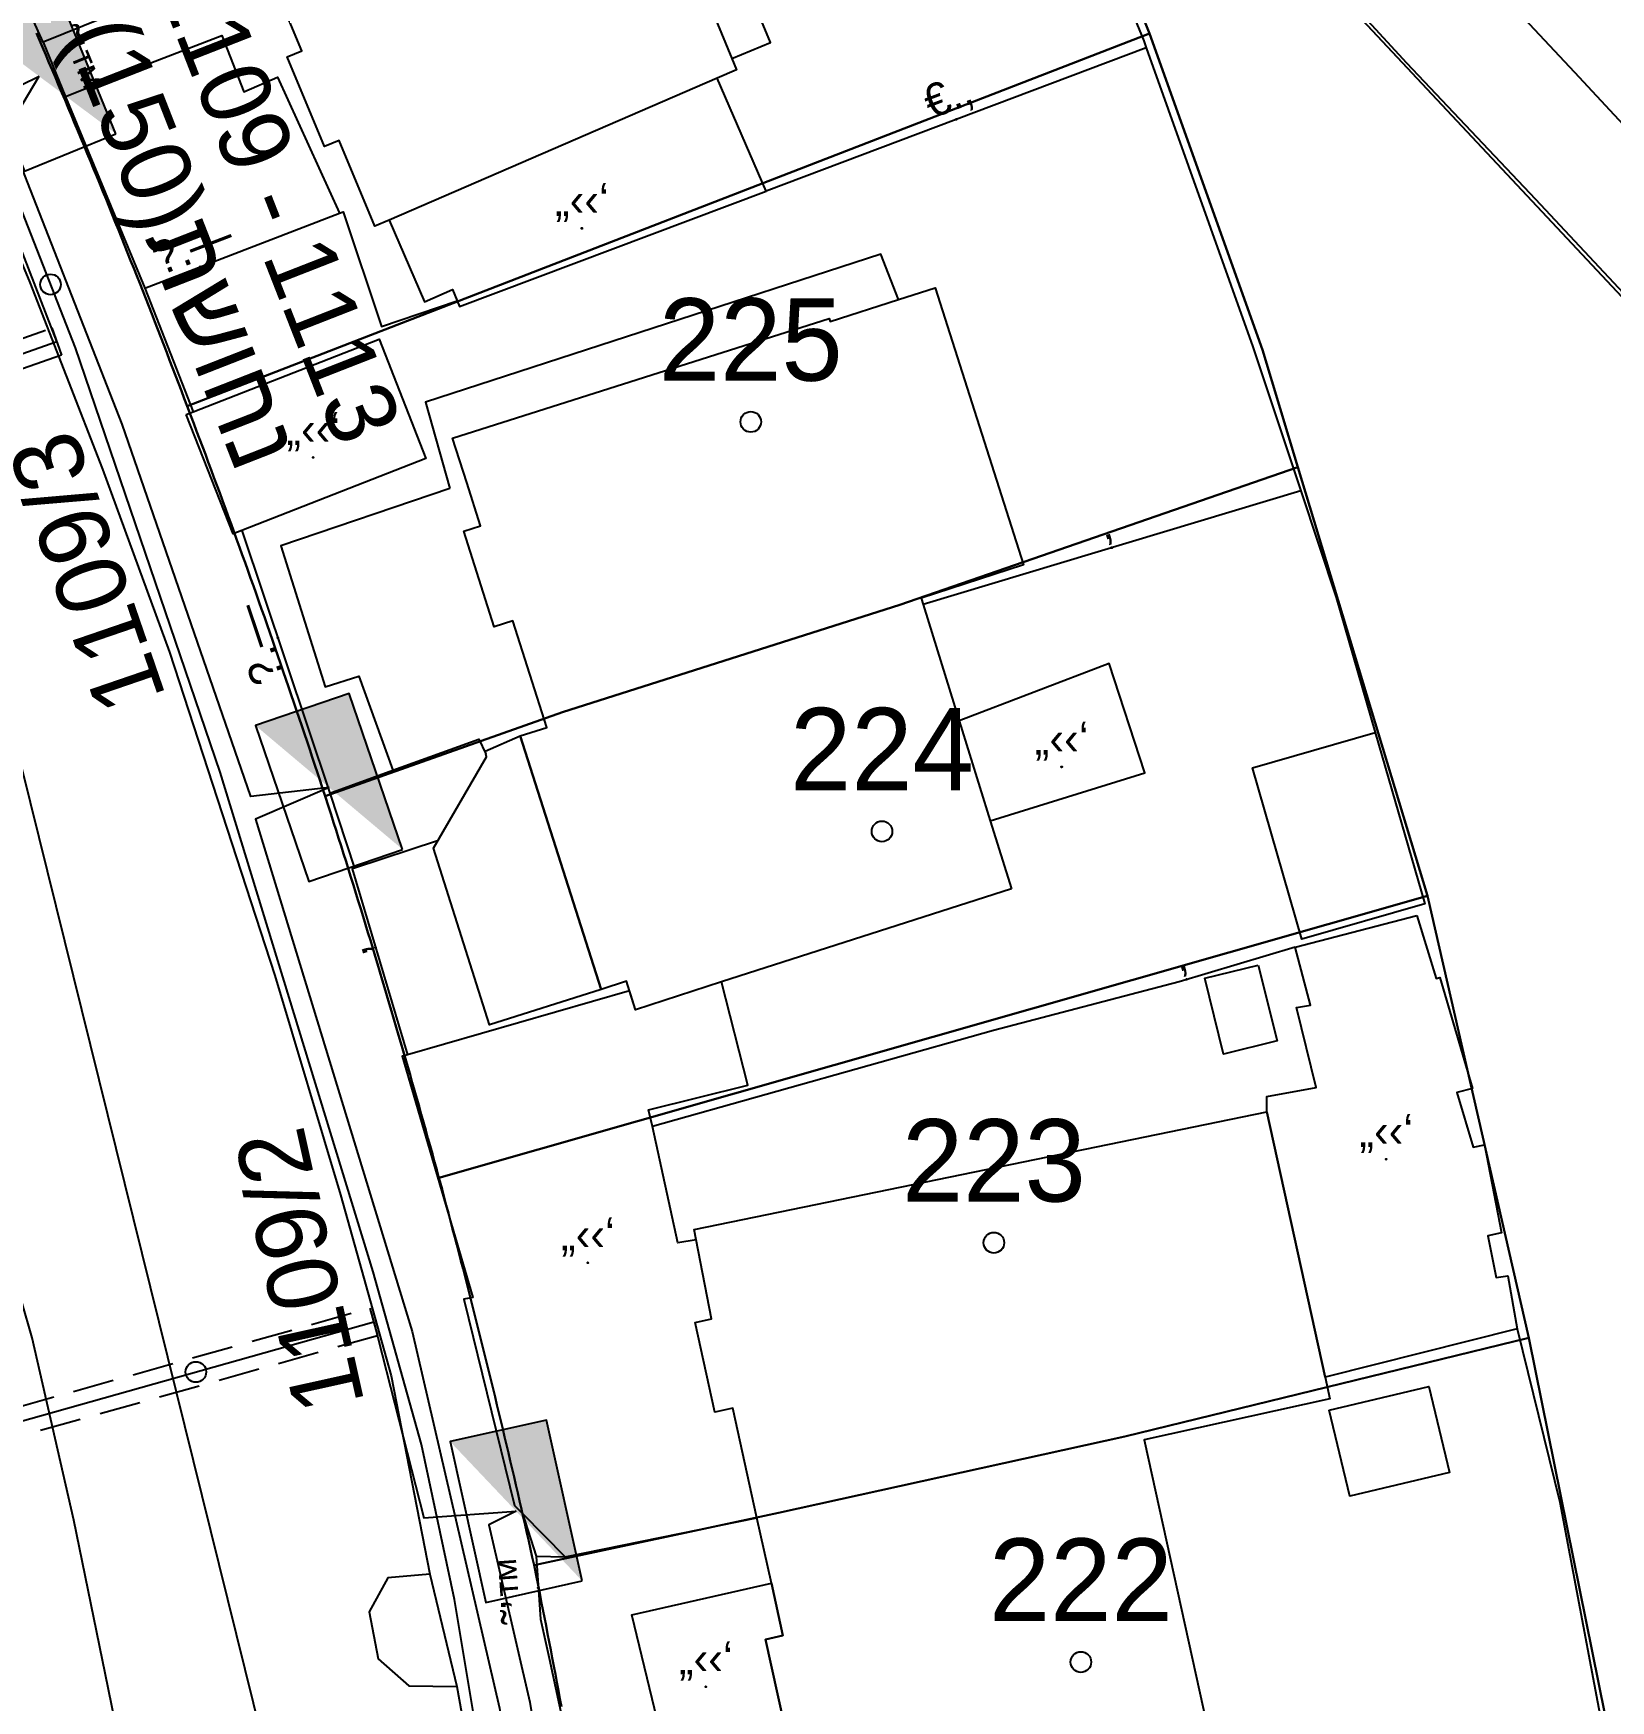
# Model space of a CAD drawing. Header units: metres. Extents: x 218299 to 220222, y 572714 to 574340.
# Drawn here: x 219049.04 to 219087.32, y 573657.87 to 573698.35 of the extents above; entities that cross this region are included whole.
import ezdxf
from ezdxf.enums import TextEntityAlignment as Align

# ---------------------------------------------------------------- set-up
doc = ezdxf.new("R2010")
doc.units = ezdxf.units.M
doc.header["$MEASUREMENT"] = 0
doc.linetypes.add('DASH15', pattern=[1.5, 1, -0.5])
for name, color, linetype in [('1602', 44, 'Continuous'), ('1603', 44, 'Continuous'), ('6091', 102, 'CABLEUNDEXIST03'), ('6151', 102, 'CABLEUNDEXIST03'), ('6261', 7, 'Continuous'), ('6701', 7, 'DASH15'), ('6911', 3, 'Continuous'), ('6916', 7, 'Continuous'), ('A_POINTS', 2, 'Continuous'), ('M2200', 253, 'Continuous'), ('M2207', 253, 'Continuous'), ('M2401', 7, 'Continuous'), ('M2404', 7, 'Continuous'), ('M2407', 253, 'Continuous'), ('M2408', 253, 'Continuous'), ('M2420', 253, 'Continuous'), ('M2601', 253, 'Continuous'), ('M2602', 253, 'Continuous'), ('M2605', 253, 'Continuous'), ('M2612', 253, 'Continuous')]:
    doc.layers.add(name, color=color, linetype=linetype)
doc.styles.add('HEBTXT', font='HEBTXT')
doc.styles.add('MAVAT_HEBTXT', font='HEBTXT')
doc.linetypes.add('CABLEUNDEXIST03', pattern='A,3.5,[222,elecad.shx,S=0.01,R=0,X=0,Y=0],1.5', length=5)

# ---------------------------------------------------------------- blocks, each defined once
blk = doc.blocks.new('6261')
blk.add_lwpolyline([(-2, -1.2), (2, -1.2), (2, 1.2), (-2, 1.2)], close=True)
at = {"color": 0}
blk.add_solid([(2, 1.2), (-2, -1.2), (2, -1.2)], dxfattribs=at)
at = {"color": 0, "style": 'HEBTXT'}
blk.add_attdef('PIL_NAME', (2.689, 2.418), '', height=1.7, dxfattribs=at)
at = {"style": 'HEBTXT'}
blk.add_attdef('CAMUT_MONIM', (2.489, 0.218), '', height=1.7, dxfattribs=at)
at = {"color": 0, "style": 'HEBTXT', "flags": 1}
for tag, p in [('TYPE', (2.585, -1.773)), ('MAP_TYPE', (2.689, -3.782))]:
    blk.add_attdef(tag, p, '', height=1.7, dxfattribs=at)
blk = doc.blocks.new('6911')
at = {"layer": 'A_POINTS'}
blk.add_circle((0, 0), 0.25, dxfattribs=at)
at = {"color": 0, "style": 'HEBTXT', "flags": 1}
blk.add_attdef('CODE', (-2.918, 6.399), '', height=1.7, dxfattribs=at)
at = {"color": 0, "style": 'HEBTXT'}
for tag, p in [('PATH', (0.169, 4.708)), ('HTCH', (0.169, 2.708))]:
    blk.add_attdef(tag, text='', height=1.7, dxfattribs=at).set_placement(p, align=Align.MIDDLE_CENTER)
blk = doc.blocks.new('6916')
at = {"layer": 'A_POINTS'}
blk.add_circle((0, 0), 0.25, dxfattribs=at)
at = {"color": 0, "style": 'HEBTXT'}
for tag, p in [('HTCH', (0.006, 3.527)), ('PIPE', (0.049, 1.33))]:
    blk.add_attdef(tag, text='', height=1.7, dxfattribs=at).set_placement(p, align=Align.MIDDLE_CENTER)
blk = doc.blocks.new('1603')
at = {"layer": 'A_POINTS'}
blk.add_circle((0, 0), 0.25, dxfattribs=at)
at = {"color": 0, "style": 'HEBTXT'}
blk.add_attdef('PARCEL_NUM', text='', height=2, dxfattribs=at).set_placement((0, 1), align=Align.CENTER)
at = {"color": 0, "style": 'HEBTXT', "flags": 1}
blk.add_attdef('LOT_NUM', text='', height=2, dxfattribs=at).set_placement((0, -2.5), align=Align.CENTER)
blk = doc.blocks.new('M2601')
blk.add_circle((0, 0), 0.025)
at = {"style": 'MAVAT_HEBTXT'}
blk.add_attdef('NAME', text='', height=0.8, dxfattribs=at).set_placement((0, 1.592), align=Align.MIDDLE)
blk = doc.blocks.new('M2602')
blk.add_circle((0, 0), 0.025)
at = {"style": 'MAVAT_HEBTXT'}
blk.add_attdef('NAME', text='', height=0.8, dxfattribs=at).set_placement((0, 1.592), align=Align.MIDDLE)
blk = doc.blocks.new('M2605')
blk.add_circle((0, 0), 0.025)
at = {"style": 'MAVAT_HEBTXT'}
blk.add_attdef('NAME', text='', height=0.8, dxfattribs=at).set_placement((0, 1.592), align=Align.MIDDLE)
blk = doc.blocks.new('M2612')
blk.add_circle((0, 0), 0.025)
at = {"style": 'MAVAT_HEBTXT'}
blk.add_attdef('NAME', text='', height=0.8, dxfattribs=at).set_placement((0, 1.592), align=Align.MIDDLE)
blk = doc.blocks.new('M2207')
blk.add_circle((0, 0), 0.025)
at = {"style": 'MAVAT_HEBTXT'}
blk.add_attdef('NAME', text='', height=0.8, dxfattribs=at).set_placement((0, 1.592), align=Align.MIDDLE)
blk = doc.blocks.new('111')
at = {"layer": 'M2200'}
for points in [[(219060.589, 573710.834, 580.545), (219062.134, 573707.09, 580.511), (219063.341, 573704.165, 580.485), (219064.292, 573701.861, 580.464), (219065.99, 573697.746, 580.427), (219066.105, 573697.468, 580.425), (219065.638, 573697.266, 580.425), (219057.671, 573693.823, 580.425), (219057.671, 573693.823, 580.425), (219057.321, 573693.672, 580.425), (219056.455, 573695.756, 580.305), (219056.1, 573695.609, 580.305), (219055.196, 573697.783, 580.425), (219055.554, 573697.932, 580.425), (219054.575, 573700.287, 580.425), (219053.525, 573702.812, 580.425), (219053.123, 573702.645, 580.305), (219052.184, 573704.903, 580.425), (219052.539, 573705.05, 580.425), (219051.708, 573707.062, 580.425), (219052.328, 573707.325, 580.433), (219060.106, 573710.629, 580.538)], [(219072.779, 573677.584, 580.185), (219065.743, 573675.322, 580.37), (219063.654, 573674.65, 580.425), (219063.654, 573674.65, 580.425), (219063.538, 573675.013, 580.425), (219063.509, 573675.107, 580.425), (219063.434, 573675.34, 580.425), (219062.815, 573675.143, 580.425), (219062.815, 573675.143, 580.425), (219060.856, 573681.295, 580.305), (219061.5, 573681.5, 580.305), (219060.676, 573684.089, 580.425), (219060.222, 573683.944, 580.425), (219059.481, 573686.271, 580.305), (219059.888, 573686.401, 580.425), (219059.554, 573687.448, 580.425), (219059.212, 573688.522, 580.425), (219068.355, 573691.433, 580.425), (219068.378, 573691.361, 580.425), (219070.035, 573691.889, 580.035), (219070.928, 573692.173, 579.825), (219073.068, 573685.451, 579.825), (219070.583, 573684.641, 580.185), (219070.632, 573684.485, 580.185), (219071.511, 573681.659, 580.185), (219072.265, 573679.235, 580.185)], [(219081.611, 573681.383, 580.665), (219081.611, 573681.383, 580.665), (219082.811, 573677.221, 580.665), (219079.828, 573676.361, 580.665), (219078.628, 573680.523, 580.665), (219081.611, 573681.383, 580.665)]]:
    blk.add_polyline3d(points, close=True, dxfattribs=at)
blk.add_polyline3d([(219067.254, 573657.344, 580.065), (219066.81, 573659.361, 580.065), (219066.81, 573659.361, 580.065), (219067.231, 573659.453, 580.065), (219067.231, 573659.453, 580.065), (219066.95, 573660.728, 580.065), (219066.601, 573662.315, 580.065), (219066.015, 573664.976, 580.065), (219066.015, 573664.976, 580.065), (219065.576, 573664.88, 580.065), (219065.576, 573664.88, 580.065), (219065.098, 573667.055, 580.065), (219065.098, 573667.055, 580.065), (219065.493, 573667.142, 580.065), (219065.493, 573667.142, 580.065), (219065.123, 573669.062, 580.065), (219065.075, 573669.311, 580.065), (219078.977, 573672.166, 580.785), (219078.977, 573672.166, 580.785), (219080.394, 573665.73, 580.896), (219080.51, 573665.201, 580.905), (219076, 573664.209, 580.905), (219077.531, 573657.253, 579.945)], dxfattribs=at)
at = {"layer": 'M2207'}
for points in [[(219064.292, 573701.861, 580.133), (219065.99, 573697.746, 579.683), (219066.926, 573698.133, 579.593), (219066.288, 573699.681, 579.953), (219067.355, 573700.121, 579.683), (219066.296, 573702.688, 579.593)], [(219065.638, 573697.266, 580.313), (219057.671, 573693.823, 580.403), (219058.527, 573691.84, 580.403), (219059.206, 573692.134, 580.403), (219059.32, 573691.859, 579.981), (219059.376, 573691.724, 579.773), (219066.822, 573694.526, 579.683), (219066.822, 573694.526, 579.683)], [(219052.748, 573689.099, 579.465), (219052.914, 573689.163, 579.473), (219057.428, 573690.931, 579.705), (219058.562, 573688.034, 579.705), (219054.097, 573686.287, 579.476), (219053.882, 573686.202, 579.465), (219053.882, 573686.202, 579.465), (219052.748, 573689.099, 579.465)], [(219071.511, 573681.659, 579.945), (219072.265, 573679.235, 580.065), (219076.018, 573680.403, 579.225), (219075.152, 573683.055, 579.105)], [(219060.856, 573681.295, 580.305), (219062.815, 573675.143, 580.305), (219060.11, 573674.282, 579.825), (219058.745, 573678.571, 579.825), (219060.033, 573680.789, 580.305), (219060.018, 573680.858, 580.305), (219060.003, 573680.928, 580.305)], [(219082.62, 573676.94, 579.465), (219083.086, 573675.406, 580.425), (219083.176, 573675.433, 580.425), (219083.968, 573672.737, 579.825), (219083.593, 573672.643, 579.825), (219083.988, 573671.309, 579.705), (219084.261, 573671.371, 579.705), (219084.67, 573669.228, 579.705), (219084.341, 573669.159, 579.705), (219084.548, 573668.145, 579.705), (219084.83, 573668.186, 579.705), (219085.054, 573666.899, 579.585), (219085.054, 573666.899, 579.585), (219080.394, 573665.73, 580.785), (219078.977, 573672.166, 580.425), (219078.977, 573672.538, 580.425), (219080.172, 573672.763, 580.185), (219079.694, 573674.699, 580.425), (219080.037, 573674.759, 580.425), (219079.666, 573676.17, 579.465), (219079.666, 573676.17, 579.465)], [(219078.769, 573675.734, 579.225), (219079.225, 573673.895, 579.225), (219077.925, 573673.572, 579.225), (219077.469, 573675.411, 579.225), (219078.769, 573675.734, 579.225)], [(219065.743, 573675.322, 580.305), (219063.654, 573674.65, 580.305), (219063.509, 573675.107, 580.305), (219058.116, 573673.557, 579.133), (219057.986, 573673.519, 579.105), (219057.986, 573673.519, 579.105), (219059.705, 573667.658, 580.065), (219059.488, 573667.62, 579.945), (219060.715, 573662.614, 579.945), (219060.907, 573662.419, 579.945), (219061.945, 573661.362, 579.945), (219061.945, 573661.362, 579.945), (219066.601, 573662.315, 579.945), (219066.015, 573664.976, 579.945), (219065.576, 573664.88, 579.945), (219065.098, 573667.055, 579.945), (219065.493, 573667.142, 579.945), (219065.123, 573669.062, 579.945), (219064.683, 573668.989, 579.945), (219064.061, 573671.814, 580.154), (219063.971, 573672.221, 580.185), (219066.378, 573672.814, 580.185)], [(219080.493, 573664.927, 578.865), (219082.913, 573665.503, 578.865), (219083.413, 573663.413, 578.745), (219080.992, 573662.838, 578.745), (219080.493, 573664.927, 578.865)], [(219066.95, 573660.728, 579.945), (219067.231, 573659.453, 579.945), (219066.81, 573659.361, 579.945), (219067.254, 573657.344, 579.945), (219067.845, 573657.474, 579.945), (219067.984, 573656.839, 580.065), (219064.482, 573656.141, 579.825), (219063.564, 573659.958, 579.825)]]:
    blk.add_polyline3d(points, close=True, dxfattribs=at)
at = {"layer": 'M2401'}
for points in [[(219051.747, 573653.767, 576.645), (219050.853, 573658.181, 576.885), (219050.014, 573662.255, 576.885), (219049.009, 573666.682, 577.005), (219047.992, 573670.175, 577.005), (219046.555, 573674.465, 577.005), (219045.565, 573677.748, 577.005), (219044.028, 573682.506, 577.245), (219042.397, 573686.94, 577.245), (219040.701, 573691.078, 577.245), (219038.557, 573696.028, 577.245), (219036.654, 573700.484, 577.365)], [(219044.718, 573702.26, 577.485), (219046.987, 573697.019, 577.485), (219048.952, 573692.308, 577.365), (219050.716, 573687.775, 577.365), (219052.342, 573683.33, 577.365), (219054.896, 573675.483, 577.245), (219056.488, 573670.152, 577.125), (219057.722, 573665.759, 577.125), (219058.657, 573660.944, 577.124), (219057.642, 573660.858, 577.124), (219057.19, 573660.033, 577.124), (219057.402, 573658.886, 577.124), (219058.153, 573658.236, 577.124), (219059.317, 573658.218, 577.124), (219060.591, 573651.094, 576.885)], [(219089.979, 573693.606, 575.7), (219086.45, 573697.404, 575.82), (219082.667, 573701.451, 576.06)]]:
    blk.add_polyline3d(points, dxfattribs=at)
at = {"layer": 'M2404'}
for points in [[(219051.747, 573653.767, 576.645), (219050.853, 573658.181, 576.885), (219050.014, 573662.255, 576.885), (219049.009, 573666.682, 577.005), (219047.992, 573670.175, 577.005), (219046.555, 573674.465, 577.005), (219045.565, 573677.748, 577.005), (219044.028, 573682.506, 577.245), (219042.397, 573686.94, 577.245), (219040.701, 573691.078, 577.245), (219038.557, 573696.028, 577.245), (219036.654, 573700.484, 577.365)], [(219044.718, 573702.26, 577.485), (219046.987, 573697.019, 577.485), (219048.952, 573692.308, 577.365), (219050.716, 573687.775, 577.365), (219052.342, 573683.33, 577.365), (219054.896, 573675.483, 577.245), (219056.488, 573670.152, 577.125), (219057.722, 573665.759, 577.125), (219058.657, 573660.944, 577.124), (219057.642, 573660.858, 577.124), (219057.19, 573660.033, 577.124), (219057.402, 573658.886, 577.124), (219058.153, 573658.236, 577.124), (219059.317, 573658.218, 577.124), (219060.591, 573651.094, 576.885)], [(219089.979, 573693.606, 575.7), (219086.45, 573697.404, 575.82), (219082.667, 573701.451, 576.06)]]:
    blk.add_polyline3d(points, dxfattribs=at)
at = {"layer": 'M2407'}
for points in [[(219051.783, 573697.596, 577.793), (219053.608, 573698.303, 577.793), (219054.141, 573696.934, 577.793), (219054.962, 573697.288, 577.793), (219056.466, 573693.985, 577.883)], [(219070.035, 573691.889, 577.568), (219069.607, 573692.99, 577.613), (219058.552, 573689.397, 577.748), (219059.145, 573687.308, 577.875)], [(219059.145, 573687.308, 577.875), (219055.04, 573685.909, 577.793), (219056.119, 573682.489, 577.793), (219056.934, 573682.744, 577.793), (219057.762, 573680.462, 577.793)]]:
    blk.add_polyline3d(points, dxfattribs=at)
at = {"layer": 'M2408'}
for points in [[(219113.213, 573664.37, 574.283), (219110.747, 573667.199, 574.373), (219106.972, 573671.141, 574.643), (219103.118, 573675.344, 574.913), (219098.687, 573680.06, 575.093), (219095.394, 573683.602, 575.273), (219092.384, 573686.788, 575.453), (219088.94, 573690.657, 575.633), (219085.509, 573694.319, 575.993), (219082.379, 573697.628, 575.993), (219078.509, 573701.842, 576.263), (219075.305, 573705.33, 576.443), (219074.064, 573706.529, 576.443), (219073.923, 573706.392, 576.443)], [(219051.74, 573692.171, 577.484), (219052.914, 573689.163, 577.484)], [(219056.229, 573679.908, 577.124), (219056.834, 573678.085, 577.124)], [(219058.657, 573660.944, 577.124), (219059.317, 573658.218, 577.124)]]:
    blk.add_polyline3d(points, dxfattribs=at)
at = {"layer": 'M2420', "linetype": 'Continuous', "lineweight": -3}
blk.add_lwpolyline([(218778.789, 573430.643), (218823.5, 573420), (218850.7, 573416.62), (218872.91, 573416.69), (218902.91, 573421.31), (218924.8, 573428), (218952.3, 573439.38), (218956.3, 573441.88), (218980.91, 573457.81), (218995.09, 573470.88), (219024.2, 573502.19), (219042.09, 573537.19), (219043.91, 573540.62), (219049.7, 573557.12), (219054.59, 573574.81), (219057.41, 573589.69), (219057.5, 573620.62), (219058, 573628.19), (219058.7, 573640.38), (219046.5, 573689.62), (219028.09, 573726.31)], dxfattribs=at)
at = {"layer": 'M2601'}
for points in [[(219049.271, 573698.138, 579.503), (219049.271, 573698.138, 579.503), (219046.202, 573704.913, 579.503)], [(219079.799, 573687.249, 579.323), (219070.632, 573684.485, 579.323)], [(219058.848, 573678.75, 578.873), (219056.834, 573678.085, 578.873), (219056.778, 573678.066, 578.873), (219058.116, 573673.557, 578.873)], [(219079.666, 573676.17, 579.323), (219076.849, 573675.329, 579.053), (219072.344, 573674.148, 578.963), (219064.061, 573671.814, 578.963)], [(219060.907, 573662.419, 579.053), (219061.24, 573661.38, 579.053), (219061.945, 573661.362, 579.053)], [(219061.347, 573659.848, 579.053), (219061.553, 573658.901, 579.021)], [(219061.553, 573658.901, 579.021), (219062.505, 573654.515, 578.873)]]:
    blk.add_polyline3d(points, dxfattribs=at)
at = {"layer": 'M2602'}
for points in [[(219054.575, 573700.287, 579.863), (219054.172, 573700.124, 579.85), (219049.271, 573698.138, 579.683), (219049.271, 573698.138, 579.683)], [(219076.05, 573698.006, 579.323), (219066.822, 573694.526, 579.503)]]:
    blk.add_polyline3d(points, dxfattribs=at)
at = {"layer": 'M2605'}
for points in [[(219058.473, 573713.797, 577.883), (219060.402, 573714.647, 577.883), (219060.427, 573714.658, 577.883), (219064.551, 573716.474, 577.883), (219064.551, 573716.474, 577.883), (219068.699, 573712.014, 577.703), (219072.488, 573707.937, 577.703), (219073.923, 573706.392, 577.703), (219073.923, 573706.392, 577.703), (219072.913, 573705.656, 577.703), (219075.989, 573698.176, 577.703), (219076.05, 573698.006, 577.699), (219078.637, 573690.742, 577.523), (219079.799, 573687.249, 577.523), (219080.661, 573684.661, 577.523), (219081.611, 573681.383, 577.523)], [(219051.783, 573697.596, 577.793), (219049.812, 573696.817, 577.793), (219049.812, 573696.817, 577.793), (219051.74, 573692.171, 577.793), (219056.466, 573693.985, 577.97), (219056.552, 573694.018, 577.973), (219056.552, 573694.018, 577.973), (219057.485, 573691.238, 577.973), (219059.32, 573691.859, 577.973)], [(219054.097, 573686.287, 577.793), (219056.229, 573679.908, 577.793), (219056.229, 573679.908, 577.793), (219057.762, 573680.462, 577.793), (219059.85, 573681.217, 577.793), (219060.018, 573680.858, 577.793)], [(219085.054, 573666.899, 577.163), (219086.09, 573662.694, 577.163), (219087.407, 573655.697, 577.163), (219087.424, 573655.588, 577.163), (219088.85, 573646.571, 577.163), (219089.96, 573636.632, 577.163), (219089.999, 573633.882, 577.163), (219089.999, 573633.882, 577.163), (219084.735, 573633.676, 577.163), (219076.262, 573632.907, 577.163), (219075.836, 573632.872, 577.163), (219074.847, 573632.789, 577.163), (219070.85, 573632.454, 577.163), (219070.366, 573632.414, 577.163), (219070.366, 573632.414, 577.163), (219070.057, 573635.769, 577.343)]]:
    blk.add_polyline3d(points, dxfattribs=at)
at = {"layer": 'M2612'}
for points in [[(219049.271, 573698.138, 578.963), (219049.812, 573696.817, 578.963)], [(219061.24, 573661.38, 579.053), (219061.347, 573659.848, 579.053)]]:
    blk.add_polyline3d(points, dxfattribs=at)
at = {"layer": 'M2207'}
ref = blk.add_blockref('M2207', (219062.35, 573693.621), dxfattribs=dict(at, xscale=0.5, yscale=0.5, zscale=0.5))
ref.add_attrib('NAME', '„‹‹‘', dxfattribs={"layer": '0', "height": 0.8, "style": 'MAVAT_HEBTXT'}).set_placement((219062.35, 573694.246), align=Align.MIDDLE)
ref = blk.add_blockref('M2207', (219055.829, 573688.058), dxfattribs=dict(at, xscale=0.5, yscale=0.5, zscale=0.5))
ref.add_attrib('NAME', '„‹‹‘', dxfattribs={"layer": '0', "height": 0.8, "style": 'MAVAT_HEBTXT'}).set_placement((219055.829, 573688.683), align=Align.MIDDLE)
ref = blk.add_blockref('M2207', (219073.997, 573680.545), dxfattribs=dict(at, xscale=0.5, yscale=0.5, zscale=0.5))
ref.add_attrib('NAME', '„‹‹‘', dxfattribs={"layer": '0', "height": 0.8, "style": 'MAVAT_HEBTXT'}).set_placement((219073.997, 573681.17), align=Align.MIDDLE)
ref = blk.add_blockref('M2207', (219081.875, 573671.018), dxfattribs=dict(at, xscale=0.5, yscale=0.5, zscale=0.5))
ref.add_attrib('NAME', '„‹‹‘', dxfattribs={"layer": '0', "height": 0.8, "style": 'MAVAT_HEBTXT'}).set_placement((219081.875, 573671.643), align=Align.MIDDLE)
ref = blk.add_blockref('M2207', (219062.496, 573668.506), dxfattribs=dict(at, xscale=0.5, yscale=0.5, zscale=0.5))
ref.add_attrib('NAME', '„‹‹‘', dxfattribs={"layer": '0', "height": 0.8, "style": 'MAVAT_HEBTXT'}).set_placement((219062.496, 573669.131), align=Align.MIDDLE)
ref = blk.add_blockref('M2207', (219065.359, 573658.211), dxfattribs=dict(at, xscale=0.5, yscale=0.5, zscale=0.5))
ref.add_attrib('NAME', '„‹‹‘', dxfattribs={"layer": '0', "height": 0.8, "style": 'MAVAT_HEBTXT'}).set_placement((219065.359, 573658.836), align=Align.MIDDLE)
at = {"layer": 'M2601'}
ref = blk.add_blockref('M2601', (219075.215, 573685.867), dxfattribs=dict(at, xscale=0.5, yscale=0.5, zscale=0.5))
ref.add_attrib('NAME', '‚', dxfattribs={"layer": '0', "height": 0.8, "rotation": 16.7802, "style": 'MAVAT_HEBTXT'}).set_placement((219075.057, 573686.394), align=Align.MIDDLE)
ref = blk.add_blockref('M2601', (219057.344, 573676.158), dxfattribs=dict(at, xscale=0.5, yscale=0.5, zscale=0.5))
ref.add_attrib('NAME', '‚', dxfattribs={"layer": '0', "height": 0.8, "rotation": 106.5286, "style": 'MAVAT_HEBTXT'}).set_placement((219056.817, 573676.002), align=Align.MIDDLE)
ref = blk.add_blockref('M2601', (219077.029, 573675.383), dxfattribs=dict(at, xscale=0.5, yscale=0.5, zscale=0.5))
ref.add_attrib('NAME', '‚', dxfattribs={"layer": '0', "height": 0.8, "rotation": 15.7405, "style": 'MAVAT_HEBTXT'}).set_placement((219076.88, 573675.913), align=Align.MIDDLE)
at = {"layer": 'M2602'}
ref = blk.add_blockref('M2602', (219071.436, 573696.266), dxfattribs=dict(at, xscale=0.5, yscale=0.5, zscale=0.5))
ref.add_attrib('NAME', '€.‚', dxfattribs={"layer": '0', "height": 0.8, "rotation": 20.6633, "style": 'MAVAT_HEBTXT'}).set_placement((219071.242, 573696.781), align=Align.MIDDLE)
at = {"layer": 'M2605'}
ref = blk.add_blockref('M2605', (219053.082, 573692.687), dxfattribs=dict(at, xscale=0.5, yscale=0.5, zscale=0.5))
ref.add_attrib('NAME', '\x9a.—', dxfattribs={"layer": '0', "height": 0.8, "rotation": 20.9947, "style": 'MAVAT_HEBTXT'}).set_placement((219052.885, 573693.2), align=Align.MIDDLE)
ref = blk.add_blockref('M2605', (219054.969, 573683.678), dxfattribs=dict(at, xscale=0.5, yscale=0.5, zscale=0.5))
ref.add_attrib('NAME', '\x9a.—', dxfattribs={"layer": '0', "height": 0.8, "rotation": 108.4771, "style": 'MAVAT_HEBTXT'}).set_placement((219054.447, 573683.504), align=Align.MIDDLE)
at = {"layer": 'M2612'}
ref = blk.add_blockref('M2612', (219049.541, 573697.477), dxfattribs=dict(at, xscale=0.5, yscale=0.5, zscale=0.5))
ref.add_attrib('NAME', '˜’™', dxfattribs={"layer": '0', "height": 0.8, "rotation": 292.2568, "style": 'MAVAT_HEBTXT'}).set_placement((219050.05, 573697.686), align=Align.MIDDLE)
ref = blk.add_blockref('M2612', (219061.294, 573660.614), dxfattribs=dict(at, xscale=0.5, yscale=0.5, zscale=0.5))
ref.add_attrib('NAME', '˜’™', dxfattribs={"layer": '0', "height": 0.8, "rotation": 94.0044, "style": 'MAVAT_HEBTXT'}).set_placement((219060.745, 573660.575), align=Align.MIDDLE)

msp = doc.modelspace()

# ---------------------------------------------------------------- linework, layer by layer
at = {"layer": '1602'}
for points in [[(219103.35, 573675.15), (219072.08, 573708.52), (219064.42, 573716.87), (219057.241, 573724.705), (219044.45, 573739.32), (219034.41, 573749.03)], [(219072.08, 573708.52), (219076.13, 573698.35), (219052.77, 573689.3), (219052.6994, 573689.4871), (219052.6285, 573689.6741), (219052.5575, 573689.8611), (219052.4863, 573690.048), (219052.415, 573690.2349), (219052.3434, 573690.4216), (219052.2717, 573690.6083), (219052.1998, 573690.795), (219052.1277, 573690.9815), (219052.0555, 573691.168), (219051.983, 573691.3544), (219051.9104, 573691.5408), (219051.8376, 573691.7271), (219051.7647, 573691.9133), (219051.6915, 573692.0994), (219051.6182, 573692.2855), (219051.5447, 573692.4715), (219051.471, 573692.6574), (219051.3972, 573692.8433), (219051.3231, 573693.0291), (219051.2489, 573693.2148), (219051.1745, 573693.4005), (219051.0999, 573693.586), (219051.0252, 573693.7715), (219050.9503, 573693.957), (219050.8752, 573694.1423), (219050.7999, 573694.3276), (219050.7244, 573694.5128), (219050.6488, 573694.698), (219050.573, 573694.8831), (219050.497, 573695.0681), (219050.4208, 573695.253), (219050.3445, 573695.4379), (219050.268, 573695.6226), (219050.1913, 573695.8073), (219050.1144, 573695.992), (219050.0373, 573696.1765), (219049.9601, 573696.361), (219049.8827, 573696.5455), (219049.8051, 573696.7298), (219049.7274, 573696.9141), (219049.6495, 573697.0982), (219049.5713, 573697.2824), (219049.4931, 573697.4664), (219049.4146, 573697.6504), (219049.336, 573697.8343), (219049.2572, 573698.0181), (219049.11, 573698.36)], [(219049.11, 573698.36), (219049.2572, 573698.0181), (219049.336, 573697.8343), (219049.4146, 573697.6504), (219049.4931, 573697.4664), (219049.5713, 573697.2824), (219049.6495, 573697.0982), (219049.7274, 573696.9141), (219049.8051, 573696.7298), (219049.8827, 573696.5455), (219049.9601, 573696.361), (219050.0373, 573696.1765), (219050.1144, 573695.992), (219050.1913, 573695.8073), (219050.268, 573695.6226), (219050.3445, 573695.4379), (219050.4208, 573695.253), (219050.497, 573695.0681), (219050.573, 573694.8831), (219050.6488, 573694.698), (219050.7244, 573694.5128), (219050.7999, 573694.3276), (219050.8752, 573694.1423), (219050.9503, 573693.957), (219051.0252, 573693.7715), (219051.0999, 573693.586), (219051.1745, 573693.4005), (219051.2489, 573693.2148), (219051.3231, 573693.0291), (219051.3972, 573692.8433), (219051.471, 573692.6574), (219051.5447, 573692.4715), (219051.6182, 573692.2855), (219051.6915, 573692.0994), (219051.7647, 573691.9133), (219051.8376, 573691.7271), (219051.9104, 573691.5408), (219051.983, 573691.3544), (219052.0555, 573691.168), (219052.1277, 573690.9815), (219052.1998, 573690.795), (219052.2717, 573690.6083), (219052.3434, 573690.4216), (219052.415, 573690.2349), (219052.4863, 573690.048), (219052.5575, 573689.8611), (219052.6285, 573689.6741), (219052.6994, 573689.4871), (219052.77, 573689.3), (219052.8575, 573689.07), (219052.9284, 573688.883), (219052.9991, 573688.6959), (219053.0696, 573688.5088), (219053.14, 573688.3216), (219053.2102, 573688.1343), (219053.2802, 573687.947), (219053.35, 573687.7595), (219053.4197, 573687.5721), (219053.4891, 573687.3845), (219053.5584, 573687.1969), (219053.6275, 573687.0092), (219053.6965, 573686.8215), (219053.7652, 573686.6337), (219053.8338, 573686.4458), (219053.9022, 573686.2578), (219053.9704, 573686.0698), (219054.0384, 573685.8818), (219054.1063, 573685.6936), (219054.1739, 573685.5054), (219054.2414, 573685.3171), (219054.3087, 573685.1288), (219054.3759, 573684.9404), (219054.4428, 573684.752), (219054.5096, 573684.5634), (219054.5762, 573684.3748), (219054.6426, 573684.1862), (219054.7088, 573683.9975), (219054.7748, 573683.8087), (219054.8407, 573683.6198), (219054.9064, 573683.4309), (219054.9719, 573683.242), (219055.0372, 573683.0529), (219055.1024, 573682.8638), (219055.1673, 573682.6747), (219055.2321, 573682.4855), (219055.2967, 573682.2962), (219055.3611, 573682.1069), (219055.4254, 573681.9174), (219055.4894, 573681.728), (219055.5533, 573681.5385), (219055.617, 573681.3489), (219055.6805, 573681.1592), (219055.7438, 573680.9695), (219055.807, 573680.7797), (219055.8699, 573680.5899), (219055.9327, 573680.4), (219055.9953, 573680.2101), (219056.0578, 573680.0201), (219056.12, 573679.83), (219056.2009, 573679.5793), (219056.2621, 573679.3889), (219056.3231, 573679.1984), (219056.384, 573679.0079), (219056.4447, 573678.8173), (219056.5051, 573678.6267), (219056.5654, 573678.436), (219056.6256, 573678.2453), (219056.6855, 573678.0545), (219056.7452, 573677.8636), (219056.8048, 573677.6727), (219056.8642, 573677.4817), (219056.9234, 573677.2907), (219056.9824, 573677.0996), (219057.0413, 573676.9084), (219057.0999, 573676.7172), (219057.1584, 573676.5259), (219057.2167, 573676.3346), (219057.2748, 573676.1433), (219057.3327, 573675.9518), (219057.3905, 573675.7603), (219057.448, 573675.5688), (219057.5054, 573675.3772), (219057.5626, 573675.1856), (219057.6196, 573674.9939), (219057.6764, 573674.8021), (219057.733, 573674.6103), (219057.7895, 573674.4184), (219057.8458, 573674.2265), (219057.9019, 573674.0345), (219057.9578, 573673.8425), (219058.0135, 573673.6504), (219058.069, 573673.4583), (219058.1244, 573673.2661), (219058.1796, 573673.0739), (219058.2345, 573672.8816), (219058.2893, 573672.6892), (219058.344, 573672.4968), (219058.3984, 573672.3044), (219058.4526, 573672.1119), (219058.5067, 573671.9193), (219058.5606, 573671.7267), (219058.6143, 573671.5341), (219058.6678, 573671.3413), (219058.7211, 573671.1486), (219058.7743, 573670.9558), (219058.8272, 573670.7629), (219058.88, 573670.57), (219058.9555, 573670.2897), (219059.0073, 573670.0966), (219059.059, 573669.9033), (219059.1104, 573669.7101), (219059.1616, 573669.5168), (219059.2127, 573669.3234), (219059.2636, 573669.13), (219059.3143, 573668.9365), (219059.3648, 573668.743), (219059.4151, 573668.5494), (219059.4653, 573668.3558), (219059.5153, 573668.1621), (219059.565, 573667.9684), (219059.6146, 573667.7747), (219059.664, 573667.5809), (219059.7132, 573667.387), (219059.7623, 573667.1931), (219059.8111, 573666.9992), (219059.8598, 573666.8052), (219059.9082, 573666.6112), (219059.9565, 573666.4171), (219060.0046, 573666.223), (219060.0526, 573666.0288), (219060.1003, 573665.8346), (219060.1478, 573665.6403), (219060.1952, 573665.446), (219060.2424, 573665.2516), (219060.2894, 573665.0572), (219060.3362, 573664.8628), (219060.3828, 573664.6683), (219060.4292, 573664.4738), (219060.4755, 573664.2792), (219060.5215, 573664.0845), (219060.5674, 573663.8899), (219060.6131, 573663.6952), (219060.6586, 573663.5004), (219060.7039, 573663.3056), (219060.749, 573663.1108), (219060.7939, 573662.9159), (219060.8387, 573662.721), (219060.8833, 573662.526), (219060.9276, 573662.331), (219060.9718, 573662.1359), (219061.0158, 573661.9408), (219061.0597, 573661.7457), (219061.1033, 573661.5505), (219061.1467, 573661.3553), (219061.19, 573661.16), (219061.2479, 573660.8724), (219061.2872, 573660.6763), (219061.3263, 573660.4801), (219061.3651, 573660.284), (219061.4038, 573660.0877), (219061.4423, 573659.8915), (219061.4807, 573659.6952), (219061.5188, 573659.4989), (219061.5567, 573659.3025), (219061.5945, 573659.1061), (219061.6321, 573658.9096), (219061.6694, 573658.7132), (219061.7066, 573658.5167), (219061.7436, 573658.3201), (219061.7804, 573658.1235), (219061.8171, 573657.9269), (219061.8535, 573657.7303)], [(219061.8535, 573657.7303), (219061.8171, 573657.9269), (219061.7804, 573658.1235), (219061.7436, 573658.3201), (219061.7066, 573658.5167), (219061.6694, 573658.7132), (219061.6321, 573658.9096), (219061.5945, 573659.1061), (219061.5567, 573659.3025), (219061.5188, 573659.4989), (219061.4807, 573659.6952), (219061.4423, 573659.8915), (219061.4038, 573660.0877), (219061.3651, 573660.284), (219061.3263, 573660.4801), (219061.2872, 573660.6763), (219061.2479, 573660.8724), (219061.19, 573661.16), (219067.12, 573662.43), (219075.53, 573664.29), (219085.34, 573666.68), (219087.5, 573655.99)]]:
    msp.add_lwpolyline(points, dxfattribs=at)
for points in [[(219089.16, 573645.05), (219087.5, 573655.99), (219085.34, 573666.68), (219082.88, 573677.41), (219079.73, 573687.82), (219078.87, 573690.67), (219076.13, 573698.35), (219072.08, 573708.52), (219103.35, 573675.15), (219136.33, 573638.06), (219090.03, 573634.14), (219089.76, 573639.88)], [(219061.88, 573681.87), (219056.12, 573679.83), (219056.0578, 573680.0201), (219055.9953, 573680.2101), (219055.9327, 573680.4), (219055.8699, 573680.5899), (219055.807, 573680.7797), (219055.7438, 573680.9695), (219055.6805, 573681.1592), (219055.617, 573681.3489), (219055.5533, 573681.5385), (219055.4894, 573681.728), (219055.4254, 573681.9174), (219055.3611, 573682.1069), (219055.2967, 573682.2962), (219055.2321, 573682.4855), (219055.1673, 573682.6747), (219055.1024, 573682.8638), (219055.0372, 573683.0529), (219054.9719, 573683.242), (219054.9064, 573683.4309), (219054.8407, 573683.6198), (219054.7748, 573683.8087), (219054.7088, 573683.9975), (219054.6426, 573684.1862), (219054.5762, 573684.3748), (219054.5096, 573684.5634), (219054.4428, 573684.752), (219054.3759, 573684.9404), (219054.3087, 573685.1288), (219054.2414, 573685.3171), (219054.1739, 573685.5054), (219054.1063, 573685.6936), (219054.0384, 573685.8818), (219053.9704, 573686.0698), (219053.9022, 573686.2578), (219053.8338, 573686.4458), (219053.7652, 573686.6337), (219053.6965, 573686.8215), (219053.6275, 573687.0092), (219053.5584, 573687.1969), (219053.4891, 573687.3845), (219053.4197, 573687.5721), (219053.35, 573687.7595), (219053.2802, 573687.947), (219053.2102, 573688.1343), (219053.14, 573688.3216), (219053.0696, 573688.5088), (219052.9991, 573688.6959), (219052.9284, 573688.883), (219052.8575, 573689.07), (219052.77, 573689.3), (219076.13, 573698.35), (219078.87, 573690.67), (219079.73, 573687.82), (219070.07, 573684.48)], [(219079.73, 573687.82), (219082.88, 573677.41), (219058.88, 573670.57), (219058.8272, 573670.7629), (219058.7743, 573670.9558), (219058.7211, 573671.1486), (219058.6678, 573671.3413), (219058.6143, 573671.5341), (219058.5606, 573671.7267), (219058.5067, 573671.9193), (219058.4526, 573672.1119), (219058.3984, 573672.3044), (219058.344, 573672.4968), (219058.2893, 573672.6892), (219058.2345, 573672.8816), (219058.1796, 573673.0739), (219058.1244, 573673.2661), (219058.069, 573673.4583), (219058.0135, 573673.6504), (219057.9578, 573673.8425), (219057.9019, 573674.0345), (219057.8458, 573674.2265), (219057.7895, 573674.4184), (219057.733, 573674.6103), (219057.6764, 573674.8021), (219057.6196, 573674.9939), (219057.5626, 573675.1856), (219057.5054, 573675.3772), (219057.448, 573675.5688), (219057.3905, 573675.7603), (219057.3327, 573675.9518), (219057.2748, 573676.1433), (219057.2167, 573676.3346), (219057.1584, 573676.5259), (219057.0999, 573676.7172), (219057.0413, 573676.9084), (219056.9824, 573677.0996), (219056.9234, 573677.2907), (219056.8642, 573677.4817), (219056.8048, 573677.6727), (219056.7452, 573677.8636), (219056.6855, 573678.0545), (219056.6256, 573678.2453), (219056.5654, 573678.436), (219056.5051, 573678.6267), (219056.4447, 573678.8173), (219056.384, 573679.0079), (219056.3231, 573679.1984), (219056.2621, 573679.3889), (219056.2009, 573679.5793), (219056.12, 573679.83), (219061.88, 573681.87), (219070.07, 573684.48)], [(219067.12, 573662.43), (219061.19, 573661.16), (219061.1467, 573661.3553), (219061.1033, 573661.5505), (219061.0597, 573661.7457), (219061.0158, 573661.9408), (219060.9718, 573662.1359), (219060.9276, 573662.331), (219060.8833, 573662.526), (219060.8387, 573662.721), (219060.7939, 573662.9159), (219060.749, 573663.1108), (219060.7039, 573663.3056), (219060.6586, 573663.5004), (219060.6131, 573663.6952), (219060.5674, 573663.8899), (219060.5215, 573664.0845), (219060.4755, 573664.2792), (219060.4292, 573664.4738), (219060.3828, 573664.6683), (219060.3362, 573664.8628), (219060.2894, 573665.0572), (219060.2424, 573665.2516), (219060.1952, 573665.446), (219060.1478, 573665.6403), (219060.1003, 573665.8346), (219060.0526, 573666.0288), (219060.0046, 573666.223), (219059.9565, 573666.4171), (219059.9082, 573666.6112), (219059.8598, 573666.8052), (219059.8111, 573666.9992), (219059.7623, 573667.1931), (219059.7132, 573667.387), (219059.664, 573667.5809), (219059.6146, 573667.7747), (219059.565, 573667.9684), (219059.5153, 573668.1621), (219059.4653, 573668.3558), (219059.4151, 573668.5494), (219059.3648, 573668.743), (219059.3143, 573668.9365), (219059.2636, 573669.13), (219059.2127, 573669.3234), (219059.1616, 573669.5168), (219059.1104, 573669.7101), (219059.059, 573669.9033), (219059.0073, 573670.0966), (219058.9555, 573670.2897), (219058.88, 573670.57), (219082.88, 573677.41), (219085.34, 573666.68), (219075.53, 573664.29)]]:
    msp.add_lwpolyline(points, close=True, dxfattribs=at)
at = {"layer": '6091'}
msp.add_lwpolyline([(219066.2752, 573626.2452), (219066.2753, 573626.1589), (219066.3821, 573626.1617), (219066.3793, 573626.537), (219065.607, 573626.5427), (219065.6002, 573626.3268), (219063.1498, 573626.1386), (219062.1004, 573626.1386), (219062.4708, 573636.0673), (219061.6684, 573644.6393), (219060.5525, 573652.5615), (219059.2563, 573660.3318), (219058.4539, 573664.0936), (219057.2812, 573668.2871), (219053.5731, 573680.4174), (219050.0547, 573690.7163), (219046.0351, 573700.9917), (219031.6503, 573735.059), (219050.5386, 573753.7226)], dxfattribs=at)
at = {"layer": '6151'}
for points in [[(219039.3357, 573687.2588), (219049.603, 573690.8703), (219047.4375, 573696.4615), (219049.1729, 573697.3155)], [(219056.2124, 573680.0454), (219054.3185, 573679.8297), (219051.1927, 573688.8641), (219048.4017, 573696.0025), (219049.1729, 573697.3155)], [(219056.2124, 573680.0454), (219054.4302, 573679.272), (219058.2302, 573666.8399), (219060.3514, 573657.694), (219062.1376, 573646.6519), (219063.2539, 573635.7213), (219063.3656, 573626.9099), (219065.6002, 573626.4648), (219065.6575, 573626.4365), (219065.6558, 573626.393), (219065.6384, 573626.1427), (219065.9931, 573626.1496), (219065.9952, 573626.2452)], [(219046.8688, 573664.1335), (219057.2982, 573667.0681), (219058.5138, 573662.3153), (219060.7558, 573662.472)], [(219060.7558, 573662.472), (219060.0893, 573662.1435), (219061.0877, 573657.8387), (219062.8814, 573646.7499), (219063.4309, 573641.37), (219064.6223, 573641.0354)]]:
    msp.add_lwpolyline(points, dxfattribs=at)
at = {"layer": '6701'}
for points in [[(219049.487, 573691.201), (219049.719, 573690.54), (219041.549, 573687.666), (219041.316, 573688.326)], [(219057.203, 573667.405), (219057.393, 573666.731), (219048.758, 573664.301), (219048.568, 573664.975)]]:
    msp.add_lwpolyline(points, close=True, dxfattribs=at)

# ---------------------------------------------------------------- block references
msp.add_blockref('111', (0, 0))
at = {"layer": '1603'}
for p, values in [((219066.4502, 573688.9218), {'PARCEL_NUM': '225'}), ((219069.635, 573678.978), {'PARCEL_NUM': '224'}), ((219072.3523, 573668.9916), {'PARCEL_NUM': '223'}), ((219074.4637, 573658.8104), {'PARCEL_NUM': '222'})]:
    msp.add_blockref('1603', p, dxfattribs=at).add_auto_attribs(values)
at = {"layer": '6261'}
ref = msp.add_blockref('6261', (219049.1729, 573697.3155), dxfattribs=dict(at, rotation=112.2399999999654))
ref.add_attrib('PIL_NAME', '1109/4', (219045.1036, 573699.2823), dxfattribs={"layer": '0', "color": 0, "height": 1.7, "rotation": 112.24, "style": 'HEBTXT'})
ref = msp.add_blockref('6261', (219056.2124, 573680.0454), dxfattribs=dict(at, rotation=108.9299999999664))
ref.add_attrib('PIL_NAME', '1109/3', (219052.2634, 573682.2439), dxfattribs={"layer": '0', "color": 0, "height": 1.7, "rotation": 108.93, "style": 'HEBTXT'})
ref = msp.add_blockref('6261', (219060.7558, 573662.472), dxfattribs=dict(at, rotation=102.4999999999684))
ref.add_attrib('PIL_NAME', '1109/2', (219057.0779, 573665.0989), dxfattribs={"layer": '0', "color": 0, "height": 1.7, "rotation": 102.5, "style": 'HEBTXT'})
at = {"layer": '6911'}
ref = msp.add_blockref('6911', (219049.4515, 573692.2583), dxfattribs=dict(at, rotation=291.3648))
ref.add_attrib('PATH', '1109 - 1113', dxfattribs={"layer": '0', "color": 0, "height": 1.7, "rotation": 291.3648, "style": 'HEBTXT'}).set_placement((219055.0089, 573694.206), align=Align.MIDDLE_CENTER)
ref.add_attrib('HTCH', '(150)תשוחנ', dxfattribs={"layer": '0', "color": 0, "height": 1.7, "rotation": 291.3648, "style": 'HEBTXT'}).set_placement((219052.6807, 573693.2952), align=Align.MIDDLE_CENTER)
at = {"layer": '6916', "rotation": 15.7173}
msp.add_blockref('6916', (219052.9805, 573665.853), dxfattribs=at)

doc.saveas('drawing.dxf')
